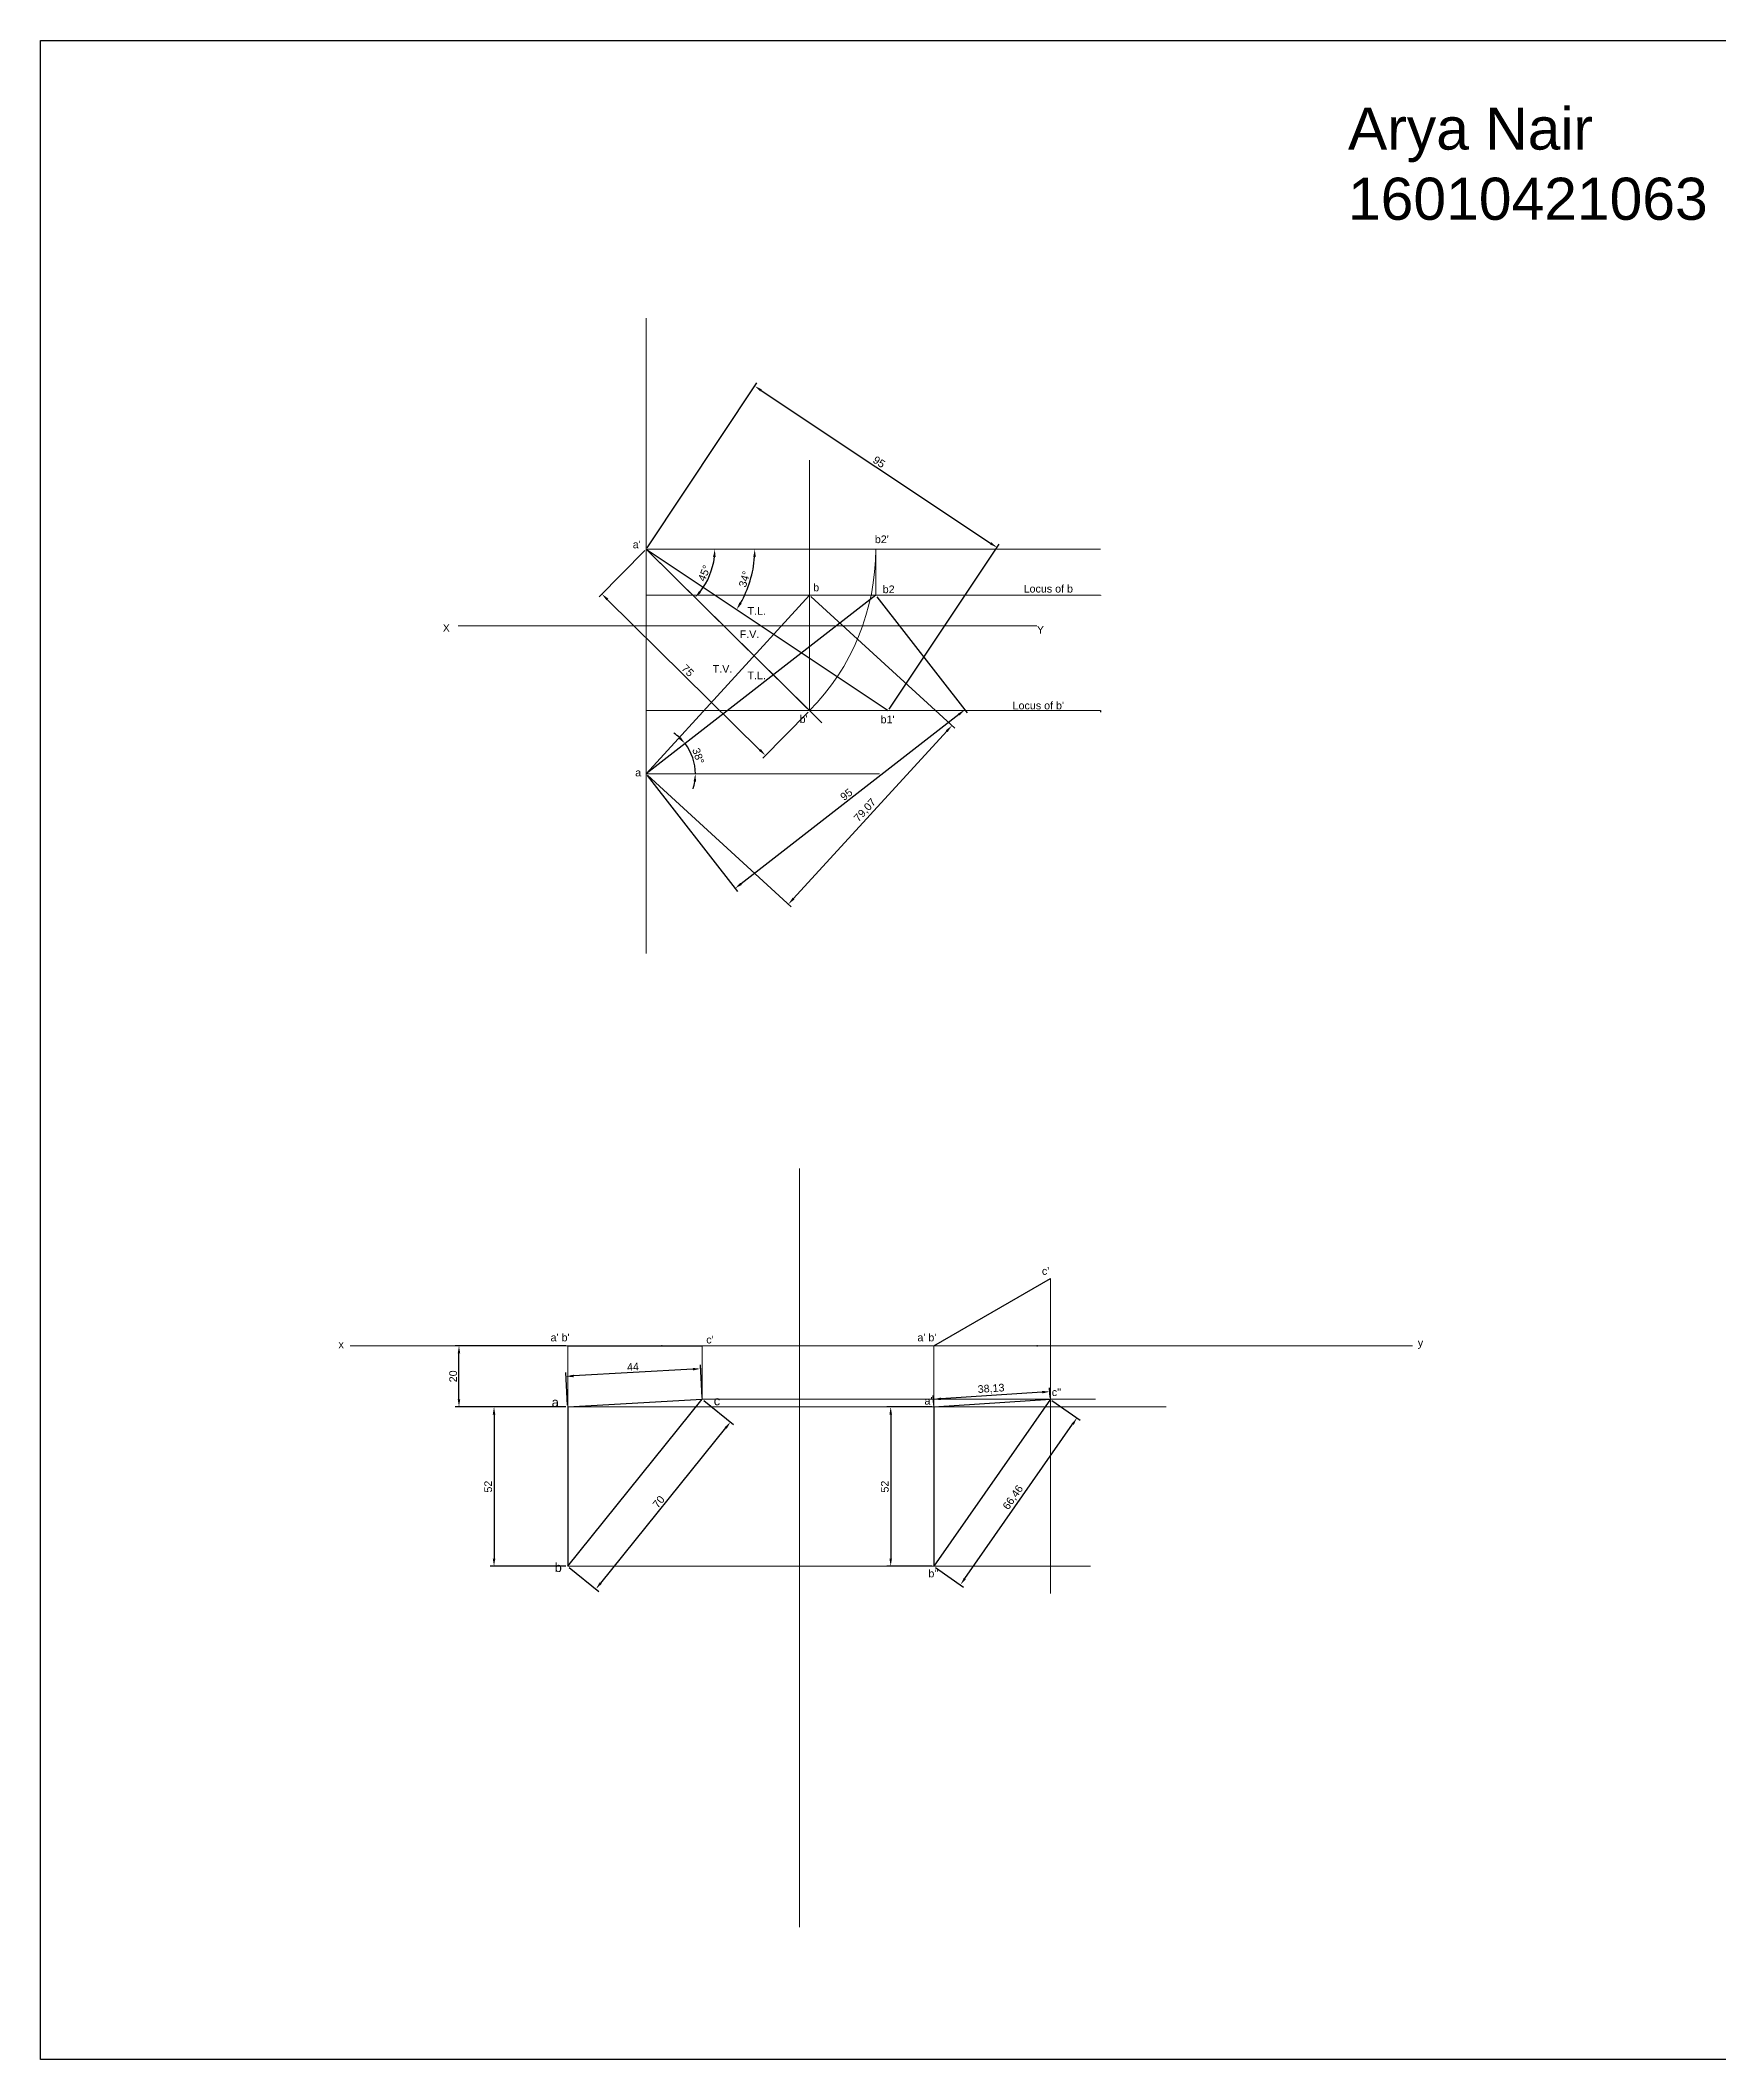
# Model space of a CAD drawing. Header units: millimetres. Extents: x 2292 to 3224, y 1698 to 4404.
# Drawn here: x 2292 to 2839, y 3745 to 4404 of the extents above; entities that cross this region are included whole.
import ezdxf

# ---------------------------------------------------------------- set-up
doc = ezdxf.new("R2010")
doc.units = ezdxf.units.MM
doc.styles.get("Standard").update_dxf_attribs({"font": 'arial.ttf'})
doc.dimstyles.new('ISO-25', dxfattribs={"dimtxt": 2.5, "dimasz": 2.5, "dimexe": 1.25, "dimexo": 0.625, "dimtad": 1, "dimtxsty": 'Standard', "dimcen": 2.5, "dimadec": 0, "dimazin": 0, "dimtfac": 1, "dimtmove": 0, "dimatfit": 3, "dimfxl": 1, "dimarcsym": 0})

# ---------------------------------------------------------------- blocks, each defined once
blk = doc.blocks.new('*D11')
at = {"color": 0, "lineweight": -2, "transparency": 16777216}
blk.add_arc((2489.3, 4238.23), 22.45, 321.76666, 353.6169, dxfattribs=at)
at = {"color": 0, "transparency": 16777216}
for points in [[(2511.19, 4235.76), (2512.02, 4235.71), (2511.75, 4238.23)], [(2507.24, 4224.06), (2506.62, 4224.61), (2505.28, 4222.46)]]:
    blk.add_solid(points, dxfattribs=at)
at = {"layer": 'Defpoints', "color": 0, "transparency": 16777216}
for p in [(2489.3, 4238.23), (2489.3, 4238.23), (2534.2, 4238.23), (2508.79, 4227.09), (2546.7, 4181.59)]:
    blk.add_point(p, dxfattribs=at)
at = {"color": 0, "lineweight": 5, "transparency": 16777216, "insert": (2508.31, 4230.43), "char_height": 2.5, "attachment_point": 5, "rotation": 67.69178}
blk.add_mtext('45°', dxfattribs=at)
blk = doc.blocks.new('*D12')
at = {"color": 0, "lineweight": -2, "transparency": 16777216}
blk.add_arc((2489.3, 4238.23), 35.51, 330.35927, 355.96495, dxfattribs=at)
at = {"color": 0, "transparency": 16777216}
for points in [[(2524.3, 4235.75), (2525.13, 4235.72), (2524.8, 4238.23)], [(2520.51, 4220.45), (2519.8, 4220.89), (2518.84, 4218.54)]]:
    blk.add_solid(points, dxfattribs=at)
at = {"layer": 'Defpoints', "color": 0, "transparency": 16777216}
for p in [(2489.3, 4238.23), (2489.3, 4238.23), (2534.2, 4238.23), (2522.11, 4224.67), (2568.35, 4185.55)]:
    blk.add_point(p, dxfattribs=at)
at = {"color": 0, "lineweight": 5, "transparency": 16777216, "insert": (2521.46, 4228.5), "char_height": 2.5, "attachment_point": 5, "rotation": 73.16211}
blk.add_mtext('34°', dxfattribs=at)
blk = doc.blocks.new('*D13')
at = {"color": 0, "lineweight": -2, "transparency": 16777216}
for start, end in [(46.76767, 55.66287), (360, 37.87246), (342.20959, 351.1048)]:
    blk.add_arc((2489.3, 4164.91), 16.12, start, end, dxfattribs=at)
at = {"color": 0, "transparency": 16777216}
for points in [[(2500.64, 4176.93), (2500.03, 4176.37), (2502.02, 4174.81)], [(2504.81, 4162.45), (2505.64, 4162.38), (2505.41, 4164.91)]]:
    blk.add_solid(points, dxfattribs=at)
at = {"layer": 'Defpoints', "color": 0, "transparency": 16777216}
for p in [(2564.29, 4223.23), (2505.02, 4168.43), (2489.3, 4164.91), (2489.3, 4164.91), (2565.47, 4164.91)]:
    blk.add_point(p, dxfattribs=at)
at = {"color": 0, "lineweight": 5, "transparency": 16777216, "insert": (2506.34, 4170.76), "char_height": 2.5, "attachment_point": 5, "rotation": 288.93623}
blk.add_mtext('38°', dxfattribs=at)
blk = doc.blocks.new('*D40')
at = {"color": 0, "lineweight": -2, "transparency": 16777216}
for p, q in [((2463.11, 3958.26), (2438.44, 3958.26)), ((2439.69, 3955.76), (2439.69, 3908.76)), ((2463.11, 3906.26), (2438.44, 3906.26))]:
    blk.add_line(p, q, dxfattribs=at)
at = {"color": 0, "transparency": 16777216}
for points in [[(2439.27, 3955.76), (2440.11, 3955.76), (2439.69, 3958.26)], [(2439.27, 3908.76), (2440.11, 3908.76), (2439.69, 3906.26)]]:
    blk.add_solid(points, dxfattribs=at)
at = {"layer": 'Defpoints', "color": 0, "transparency": 16777216}
for p in [(2463.74, 3958.26), (2439.69, 3906.26), (2463.74, 3906.26)]:
    blk.add_point(p, dxfattribs=at)
at = {"color": 0, "lineweight": 5, "transparency": 16777216, "insert": (2437.79, 3932.26), "char_height": 2.5, "attachment_point": 5, "rotation": 90}
blk.add_mtext('52', dxfattribs=at)
blk = doc.blocks.new('*D41')
at = {"color": 0, "lineweight": -2, "transparency": 16777216}
for p, q in [((2508.15, 3960.37), (2517.84, 3952.56)), ((2474.51, 3900.79), (2515.3, 3951.4)), ((2464.22, 3905.87), (2473.91, 3898.06))]:
    blk.add_line(p, q, dxfattribs=at)
at = {"color": 0, "transparency": 16777216}
for points in [[(2514.98, 3951.66), (2515.63, 3951.13), (2516.87, 3953.34)], [(2474.19, 3901.05), (2474.83, 3900.53), (2472.94, 3898.84)]]:
    blk.add_solid(points, dxfattribs=at)
at = {"layer": 'Defpoints', "color": 0, "transparency": 16777216}
for p in [(2507.67, 3960.76), (2516.87, 3953.34), (2463.74, 3906.26)]:
    blk.add_point(p, dxfattribs=at)
at = {"color": 0, "lineweight": 5, "transparency": 16777216, "insert": (2493.42, 3927.29), "char_height": 2.5, "attachment_point": 5, "rotation": 51.12996}
blk.add_mtext('70', dxfattribs=at)
blk = doc.blocks.new('*D42')
at = {"color": 0, "lineweight": -2, "transparency": 16777216}
for p, q in [((2463.7, 3958.88), (2463.1, 3969.48)), ((2504.6, 3970.59), (2465.67, 3968.37)), ((2507.63, 3961.38), (2507.03, 3971.98))]:
    blk.add_line(p, q, dxfattribs=at)
at = {"color": 0, "transparency": 16777216}
for points in [[(2465.64, 3968.79), (2465.69, 3967.95), (2463.17, 3968.23)], [(2504.58, 3971), (2504.63, 3970.17), (2507.1, 3970.73)]]:
    blk.add_solid(points, dxfattribs=at)
at = {"layer": 'Defpoints', "color": 0, "transparency": 16777216}
for p in [(2463.17, 3968.23), (2463.74, 3958.26), (2507.67, 3960.76)]:
    blk.add_point(p, dxfattribs=at)
at = {"color": 0, "lineweight": 5, "transparency": 16777216, "insert": (2485.03, 3971.35), "char_height": 2.5, "attachment_point": 5, "rotation": 3.2572}
blk.add_mtext('44', dxfattribs=at)
blk = doc.blocks.new('*D43')
at = {"color": 0, "lineweight": -2, "transparency": 16777216}
for p, q in [((2582.6, 3958.26), (2567.91, 3958.26)), ((2569.16, 3955.76), (2569.16, 3908.76)), ((2582.6, 3906.26), (2567.91, 3906.26))]:
    blk.add_line(p, q, dxfattribs=at)
at = {"color": 0, "transparency": 16777216}
for points in [[(2568.75, 3955.76), (2569.58, 3955.76), (2569.16, 3958.26)], [(2568.75, 3908.76), (2569.58, 3908.76), (2569.16, 3906.26)]]:
    blk.add_solid(points, dxfattribs=at)
at = {"layer": 'Defpoints', "color": 0, "transparency": 16777216}
for p in [(2583.23, 3958.26), (2569.16, 3906.26), (2583.23, 3906.26)]:
    blk.add_point(p, dxfattribs=at)
at = {"color": 0, "lineweight": 5, "transparency": 16777216, "insert": (2567.26, 3932.26), "char_height": 2.5, "attachment_point": 5, "rotation": 90}
blk.add_mtext('52', dxfattribs=at)
blk = doc.blocks.new('*D44')
at = {"color": 0, "lineweight": -2, "transparency": 16777216}
for p, q in [((2621.78, 3960.4), (2631, 3953.97)), ((2593.37, 3902.23), (2628.55, 3952.63)), ((2583.74, 3905.9), (2592.96, 3899.47))]:
    blk.add_line(p, q, dxfattribs=at)
at = {"color": 0, "transparency": 16777216}
for points in [[(2628.21, 3952.87), (2628.89, 3952.39), (2629.98, 3954.68)], [(2593.02, 3902.47), (2593.71, 3901.99), (2591.93, 3900.18)]]:
    blk.add_solid(points, dxfattribs=at)
at = {"layer": 'Defpoints', "color": 0, "transparency": 16777216}
for p in [(2621.27, 3960.76), (2629.98, 3954.68), (2583.23, 3906.26)]:
    blk.add_point(p, dxfattribs=at)
at = {"color": 0, "lineweight": 5, "transparency": 16777216, "insert": (2609.21, 3928.65), "char_height": 2.5, "attachment_point": 5, "rotation": 55.08315}
blk.add_mtext('66,46', dxfattribs=at)
blk = doc.blocks.new('*D45')
at = {"color": 0, "lineweight": -2, "transparency": 16777216}
for p, q in [((2583.19, 3958.88), (2582.98, 3962)), ((2618.61, 3963.09), (2585.56, 3960.91)), ((2621.23, 3961.38), (2621.02, 3964.5))]:
    blk.add_line(p, q, dxfattribs=at)
at = {"color": 0, "transparency": 16777216}
for points in [[(2618.58, 3963.5), (2618.64, 3962.67), (2621.11, 3963.25)], [(2585.53, 3961.33), (2585.58, 3960.5), (2583.06, 3960.75)]]:
    blk.add_solid(points, dxfattribs=at)
at = {"layer": 'Defpoints', "color": 0, "transparency": 16777216}
for p in [(2583.06, 3960.75), (2583.23, 3958.26), (2621.27, 3960.76)]:
    blk.add_point(p, dxfattribs=at)
at = {"color": 0, "lineweight": 5, "transparency": 16777216, "insert": (2601.94, 3964.12), "char_height": 2.5, "attachment_point": 5, "rotation": 3.75974}
blk.add_mtext('38,13', dxfattribs=at)
blk = doc.blocks.new('*D46')
at = {"color": 0, "lineweight": -2, "transparency": 16777216}
for p, q in [((2463.11, 3978.26), (2427, 3978.26)), ((2428.25, 3960.76), (2428.25, 3975.76)), ((2463.11, 3958.26), (2427, 3958.26))]:
    blk.add_line(p, q, dxfattribs=at)
at = {"color": 0, "transparency": 16777216}
for points in [[(2427.83, 3975.76), (2428.66, 3975.76), (2428.25, 3978.26)], [(2427.83, 3960.76), (2428.66, 3960.76), (2428.25, 3958.26)]]:
    blk.add_solid(points, dxfattribs=at)
at = {"layer": 'Defpoints', "color": 0, "transparency": 16777216}
for p in [(2428.25, 3978.26), (2463.74, 3978.26), (2463.74, 3958.26)]:
    blk.add_point(p, dxfattribs=at)
at = {"color": 0, "lineweight": 5, "transparency": 16777216, "insert": (2426.35, 3968.26), "char_height": 2.5, "attachment_point": 5, "rotation": 90}
blk.add_mtext('20', dxfattribs=at)
blk = doc.blocks.new('*D65')
at = {"color": 0, "lineweight": -2, "transparency": 16777216}
for p, q in [((2489.64, 4238.75), (2525.48, 4292.54)), ((2526.87, 4290.11), (2601.77, 4240.21)), ((2568.7, 4186.07), (2604.54, 4239.86))]:
    blk.add_line(p, q, dxfattribs=at)
at = {"color": 0, "transparency": 16777216}
for points in [[(2527.1, 4290.46), (2526.64, 4289.77), (2524.79, 4291.5)], [(2602, 4240.56), (2601.53, 4239.86), (2603.85, 4238.82)]]:
    blk.add_solid(points, dxfattribs=at)
at = {"layer": 'Defpoints', "color": 0, "transparency": 16777216}
for p in [(2603.85, 4238.82), (2489.3, 4238.23), (2568.35, 4185.55)]:
    blk.add_point(p, dxfattribs=at)
at = {"color": 0, "transparency": 16777216, "insert": (2565.37, 4266.74), "char_height": 2.5, "attachment_point": 5, "rotation": 326.32422}
blk.add_mtext('95', dxfattribs=at)
blk = doc.blocks.new('*D66')
at = {"color": 0, "lineweight": -2, "transparency": 16777216}
for p, q in [((2488.86, 4237.79), (2474.01, 4222.74)), ((2476.67, 4221.88), (2526.5, 4172.71)), ((2542.24, 4185.11), (2527.4, 4170.07))]:
    blk.add_line(p, q, dxfattribs=at)
at = {"color": 0, "transparency": 16777216}
for points in [[(2476.96, 4222.17), (2476.38, 4221.58), (2474.89, 4223.63)], [(2526.79, 4173.01), (2526.21, 4172.42), (2528.28, 4170.96)]]:
    blk.add_solid(points, dxfattribs=at)
at = {"layer": 'Defpoints', "color": 0, "transparency": 16777216}
for p in [(2489.3, 4238.23), (2542.68, 4185.55), (2528.28, 4170.96)]:
    blk.add_point(p, dxfattribs=at)
at = {"color": 0, "transparency": 16777216, "insert": (2502.92, 4198.64), "char_height": 2.5, "attachment_point": 5, "rotation": 315.38355}
blk.add_mtext('75', dxfattribs=at)
blk = doc.blocks.new('*D67')
at = {"color": 0, "lineweight": -2, "transparency": 16777216}
for p, q in [((2543.14, 4222.81), (2590.07, 4179.85)), ((2537.45, 4124.22), (2587.46, 4178.85)), ((2489.76, 4164.49), (2536.68, 4121.53))]:
    blk.add_line(p, q, dxfattribs=at)
at = {"color": 0, "transparency": 16777216}
for points in [[(2587.15, 4179.13), (2587.77, 4178.57), (2589.15, 4180.7)], [(2537.14, 4124.5), (2537.76, 4123.94), (2535.76, 4122.37)]]:
    blk.add_solid(points, dxfattribs=at)
at = {"layer": 'Defpoints', "color": 0, "transparency": 16777216}
for p in [(2542.68, 4223.23), (2589.15, 4180.7), (2489.3, 4164.91)]:
    blk.add_point(p, dxfattribs=at)
at = {"color": 0, "transparency": 16777216, "insert": (2560.89, 4152.97), "char_height": 2.5, "attachment_point": 5, "rotation": 47.52916}
blk.add_mtext('79,07', dxfattribs=at)
blk = doc.blocks.new('*D68')
at = {"color": 0, "lineweight": -2, "transparency": 16777216}
for p, q in [((2564.67, 4222.74), (2594.13, 4184.85)), ((2591.39, 4184.31), (2520.35, 4129.05)), ((2489.68, 4164.42), (2519.14, 4126.53))]:
    blk.add_line(p, q, dxfattribs=at)
at = {"color": 0, "transparency": 16777216}
for points in [[(2591.14, 4184.63), (2591.65, 4183.98), (2593.37, 4185.84)], [(2520.09, 4129.38), (2520.6, 4128.72), (2518.37, 4127.52)]]:
    blk.add_solid(points, dxfattribs=at)
at = {"layer": 'Defpoints', "color": 0, "transparency": 16777216}
for p in [(2564.29, 4223.23), (2489.3, 4164.91), (2518.37, 4127.52)]:
    blk.add_point(p, dxfattribs=at)
at = {"color": 0, "transparency": 16777216, "insert": (2554.7, 4158.18), "char_height": 2.5, "attachment_point": 5, "rotation": 37.87246}
blk.add_mtext('95', dxfattribs=at)

msp = doc.modelspace()

# ---------------------------------------------------------------- linework, layer by layer
for p, q in [((2291.619, 4404.352), (3223.732, 4404.352)), ((2291.619, 3745.215), (2291.619, 4404.352)), ((2637.672, 4223.231), (2637.672, 4223.196)), ((2637.672, 4185.554), (2637.672, 4185.061)), ((3223.732, 3745.215), (2291.619, 3745.215))]:
    msp.add_line(p, q)
at = {"lineweight": 5}
for p, q in [((2489.295, 4313.723), (2489.295, 4106.242)), ((2542.682, 4185.554), (2542.682, 4267.354)), ((2489.295, 4213.231), (2489.295, 4238.231)), ((2489.295, 4238.231), (2534.199, 4238.231)), ((2489.295, 4238.231), (2546.701, 4181.588)), ((2534.199, 4238.231), (2637.672, 4238.231)), ((2564.286, 4238.231), (2564.286, 4223.231)), ((2542.682, 4223.231), (2489.295, 4223.231)), ((2542.682, 4213.231), (2542.682, 4223.231)), ((2542.682, 4223.231), (2568.8, 4223.231)), ((2568.8, 4223.231), (2637.672, 4223.231)), ((2427.973, 4213.231), (2616.883, 4213.231)), ((2542.682, 4185.554), (2489.295, 4185.554)), ((2542.682, 4185.554), (2637.672, 4185.554)), ((2489.295, 4164.91), (2565.469, 4164.91)), ((2539.429, 3978.261), (2539.429, 4036.093)), ((2621.27, 4000.225), (2621.27, 3897.364)), ((2463.738, 3978.261), (2392.757, 3978.261)), ((2463.738, 3958.261), (2463.738, 3978.261)), ((2507.667, 3960.761), (2507.667, 3978.261)), ((2539.429, 3978.261), (2507.667, 3978.261)), ((2539.429, 3978.261), (2739.478, 3978.261)), ((2539.429, 3978.261), (2539.429, 3788.48)), ((2539.429, 3978.261), (2539.429, 3958.261)), ((2583.226, 3978.261), (2583.226, 3960.761)), ((2463.738, 3958.261), (2659.051, 3958.261)), ((2507.667, 3960.761), (2636.003, 3960.761)), ((2583.226, 3958.261), (2583.226, 3960.761)), ((2463.738, 3906.261), (2634.364, 3906.261))]:
    msp.add_line(p, q, dxfattribs=at)
at = {"lineweight": 30}
for p, q in [((2489.295, 4238.231), (2542.682, 4185.554)), ((2489.295, 4238.231), (2568.353, 4185.554)), ((2564.286, 4223.231), (2489.295, 4164.91)), ((2489.295, 4164.91), (2542.682, 4223.231)), ((2583.226, 3978.261), (2621.27, 4000.225)), ((2463.738, 3978.261), (2507.667, 3978.261)), ((2463.738, 3906.261), (2507.667, 3960.761)), ((2463.738, 3958.261), (2507.667, 3960.761)), ((2463.738, 3958.261), (2463.738, 3906.261)), ((2583.226, 3958.261), (2621.27, 3960.761)), ((2621.27, 3960.761), (2583.226, 3906.261)), ((2583.226, 3958.261), (2583.226, 3906.261))]:
    msp.add_line(p, q, dxfattribs=at)
at = {"lineweight": 5}
msp.add_arc((2489.295, 4238.231), 74.991, 315.376785, 0, dxfattribs=at)
at = {"lineweight": 30}
for p in [(2494.414, 3978.261), (2616.946, 3978.261)]:
    msp.add_point(p, dxfattribs=at)

# ---------------------------------------------------------------- texts
at = {"insert": (2718.434, 4382.433), "char_height": 13.74017, "attachment_point": 1}
msp.add_mtext('Arya Nair\\P16010421063', dxfattribs=at)
at = {"lineweight": 5, "attachment_point": 1}
for s, width, heights, insert, char_height in [("\\P      a'", 8.41896, [0], (2479.135, 4245.223), 2.5), ("b2'", 14.81368, [0], (2563.979, 4242.74), 2.5), ('b', 9.82474, [0], (2543.862, 4227.01), 2.5), ('b2', 6.01369, [0], (2566.553, 4226.41), 2.5), ('Locus of b', 38.94682, [2.584], (2612.553, 4226.613), 2.5), (' T.L.', 13.72764, [0], (2521.477, 4219.38), 2.5), ("Locus of b'", 40.95711, [0], (2608.956, 4188.478), 2.5), ("b'", 6.43496, [0], (2539.433, 4184.062), 2.5), ("b1'", 8.17552, [0], (2565.873, 4183.949), 2.5), ('      a', 10.46063, [0], (2479.954, 4166.605), 2.5), ("c'", 7.62301, [0], (2618.517, 4003.901), 2.5), ("a' b'", 6.09993, [0], (2458.159, 3982.184), 2.5), ("c'", 7.62301, [0], (2508.971, 3981.485), 2.5), ("a' b'", 6.09993, [0], (2577.881, 3982.184), 2.5), ('x', 13.89236, [0], (2388.919, 3979.948), 2.5), ('y', 19.28585, [0], (2741.215, 3980.476), 2.5), ("a'' ", 14.67164, [0], (2580.182, 3961.535), 2.5), ("c''", 10.69186, [0], (2621.735, 3964.325), 2.5), ('    a', 10.59972, [8.985], (2453.867, 3961.305), 3), ('   c', 11.33213, [0], (2507.91, 3961.791), 3), ('         b', 13.75895, [0], (2449.007, 3907.395), 3), ("     b''", 9.2456, [0], (2576.616, 3905.15), 2.5)]:
    msp.add_mtext_dynamic_manual_height_columns(s, width=width, gutter_width=12.5, heights=heights, dxfattribs=dict(at, insert=insert, char_height=char_height))
at = {"lineweight": 30, "char_height": 2.5, "attachment_point": 1}
for s, width, insert in [('X', 7.77335, (2422.939, 4213.787)), ('Y', 15.74135, (2616.883, 4213.231)), ('F.V.', 3.68781, (2519.875, 4211.767)), ('T.V.', 8.97655, (2511.068, 4200.453))]:
    msp.add_mtext_dynamic_manual_height_columns(s, width=width, gutter_width=12.5, heights=[0], dxfattribs=dict(at, insert=insert))
at = {"lineweight": 30, "insert": (2522.397, 4198.291), "char_height": 2.5, "attachment_point": 1}
msp.add_mtext('T.L.', dxfattribs=at)

# ---------------------------------------------------------------- dimensions: what is measured, and where the dimension line sits
for p1, p2, distance, picture, middle in [((2489.295, 4238.231), (2568.353, 4185.554), 64.01, '*D65', (2565.372, 4266.743)), ((2489.295, 4238.231), (2542.682, 4185.554), -20.508, '*D66', (2502.917, 4198.644)), ((2489.295, 4164.91), (2542.682, 4223.231), -62.995, '*D67', (2560.886, 4152.972)), ((2564.286, 4223.231), (2489.295, 4164.91), 47.367, '*D68', (2554.702, 4158.181))]:
    dim = msp.add_aligned_dim(p1=p1, p2=p2, distance=distance, dimstyle='ISO-25')
    dim.commit()
    dim.dimension.update_dxf_attribs({"geometry": picture, "text_midpoint": middle})
at = {"lineweight": 5}
for base, line1, line2, picture, middle in [((2508.789, 4227.091), ((2489.295, 4238.231), (2546.701, 4181.588)), ((2489.295, 4238.231), (2534.199, 4238.231)), '*D11', (2508.312, 4230.428)), ((2522.11, 4224.671), ((2489.295, 4238.231), (2568.353, 4185.554)), ((2489.295, 4238.231), (2534.199, 4238.231)), '*D12', (2521.458, 4228.497)), ((2505.025, 4168.432), ((2564.286, 4223.231), (2489.295, 4164.91)), ((2489.295, 4164.91), (2565.469, 4164.91)), '*D13', (2506.341, 4170.758))]:
    dim = msp.add_angular_dim_2l(base=base, line1=line1, line2=line2, dimstyle='ISO-25', dxfattribs=at)
    dim.commit()
    dim.dimension.update_dxf_attribs({"geometry": picture, "text_midpoint": middle})
for base, p1, p2, picture, middle in [((2428.247, 3978.261), (2463.738, 3958.261), (2463.738, 3978.261), '*D46', (2426.346, 3968.261)), ((2439.692, 3906.261), (2463.738, 3958.261), (2463.738, 3906.261), '*D40', (2437.79, 3932.261)), ((2569.162, 3906.261), (2583.226, 3958.261), (2583.226, 3906.261), '*D43', (2567.261, 3932.261))]:
    dim = msp.add_linear_dim(base=base, p1=p1, p2=p2, angle=90, dimstyle='ISO-25', dxfattribs=at)
    dim.commit()
    dim.dimension.update_dxf_attribs({"geometry": picture, "text_midpoint": middle})
for p1, p2, distance, picture, middle in [((2507.667, 3960.761), (2463.738, 3958.261), -9.984, '*D42', (2485.028, 3971.35)), ((2621.27, 3960.761), (2583.226, 3958.261), -2.495, '*D45', (2601.945, 3964.123)), ((2463.738, 3906.261), (2507.667, 3960.761), -11.82, '*D41', (2493.425, 3927.286)), ((2583.226, 3906.261), (2621.27, 3960.761), -10.62, '*D44', (2609.212, 3928.649))]:
    dim = msp.add_aligned_dim(p1=p1, p2=p2, distance=distance, dimstyle='ISO-25', dxfattribs=at)
    dim.commit()
    dim.dimension.update_dxf_attribs({"geometry": picture, "text_midpoint": middle})

doc.saveas('drawing.dxf')
